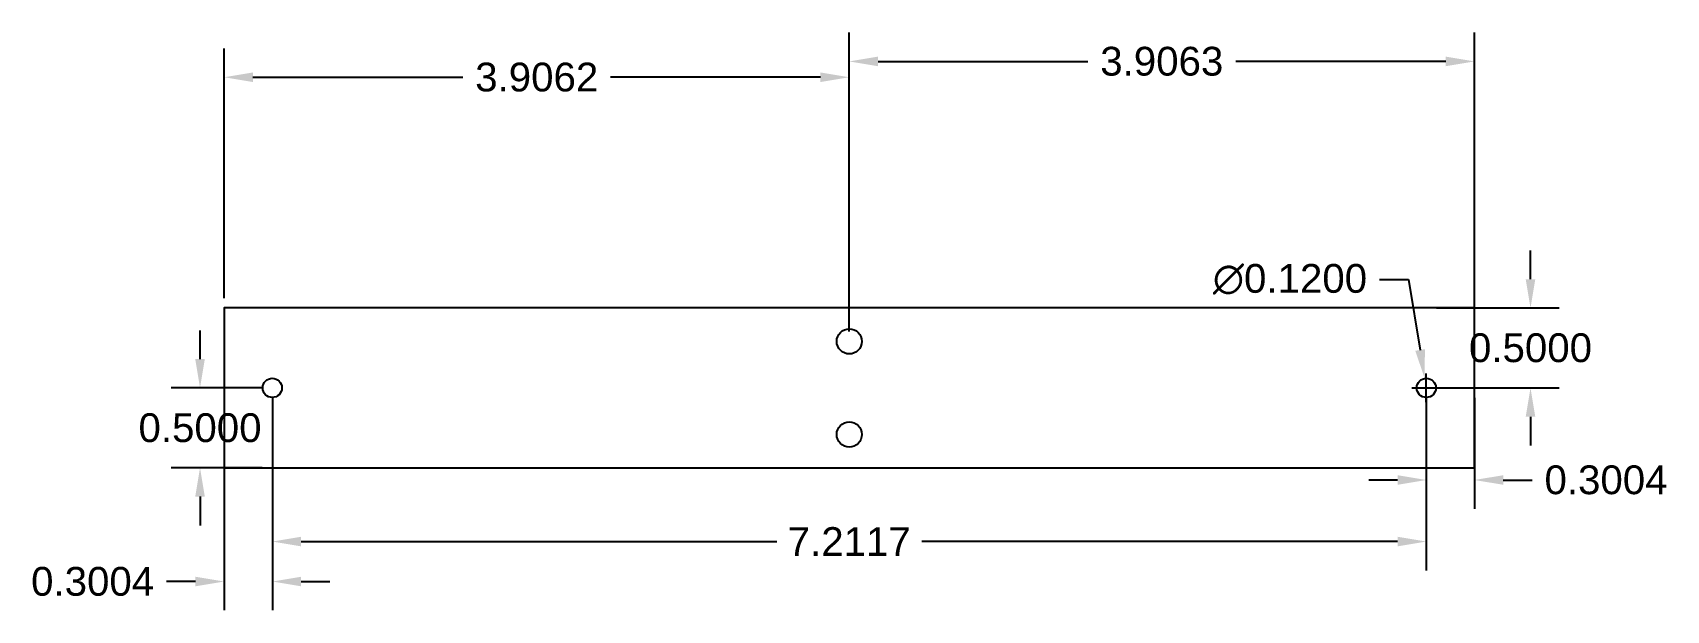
# Model space of a CAD drawing. Header units: inches. Extents: x 0.4 to 10.6, y 33.3 to 37.
import ezdxf

# ---------------------------------------------------------------- set-up
doc = ezdxf.new("R2010")
doc.units = ezdxf.units.IN
doc.header["$MEASUREMENT"] = 0
doc.layers.get('0').update_dxf_attribs({"color": 1})
doc.layers.add('dimensions', color=4, linetype='Continuous')
doc.styles.get("Standard").update_dxf_attribs({"font": 'Arial Regular.ttf'})
doc.dimstyles.get("Standard").update_dxf_attribs({"dimtxt": 0.18, "dimasz": 0.18, "dimexe": 0.18, "dimexo": 0.0625, "dimgap": 0.09, "dimtad": 0, "dimtih": 1, "dimtoh": 1, "dimdec": 4, "dimzin": 0, "dimdsep": 46, "dimtxsty": 'Standard', "dimcen": 0.09, "dimadec": 0, "dimazin": 0, "dimtfac": 1, "dimtdec": 4, "dimtofl": 0, "dimtmove": 0, "dimatfit": 3, "dimfxl": 1, "dimtolj": 1, "dimtzin": 0, "dimarcsym": 0})

# ---------------------------------------------------------------- blocks, each defined once
blk = doc.blocks.new('*D15')
at = {"layer": 'Defpoints', "color": 0, "transparency": 16777216}
for p in [(1.617, 36.679), (1.617, 35.236), (5.523, 35.027)]:
    blk.add_point(p, dxfattribs=at)
at = {"layer": 'dimensions', "color": 0, "lineweight": -2, "transparency": 16777216}
for p, q in [((1.617, 35.298), (1.617, 36.859)), ((5.523, 35.089), (5.523, 36.859)), ((1.797, 36.679), (3.109, 36.679)), ((5.343, 36.679), (4.031, 36.679))]:
    blk.add_line(p, q, dxfattribs=at)
at = {"layer": 'dimensions', "color": 0, "transparency": 16777216}
for points in [[(1.797, 36.709), (1.797, 36.649), (1.617, 36.679)], [(5.343, 36.709), (5.343, 36.649), (5.523, 36.679)]]:
    blk.add_solid(points, dxfattribs=at)
at = {"layer": 'dimensions', "color": 0, "transparency": 16777216, "insert": (3.57, 36.679), "char_height": 0.18, "attachment_point": 5}
blk.add_mtext('\\A1;3.9062', dxfattribs=at)
blk = doc.blocks.new('*D21')
at = {"layer": 'Defpoints', "color": 0, "transparency": 16777216}
for p in [(9.43, 36.778), (5.523, 35.027), (9.43, 35.027)]:
    blk.add_point(p, dxfattribs=at)
at = {"layer": 'dimensions', "color": 0, "lineweight": -2, "transparency": 16777216}
for p, q in [((5.523, 35.089), (5.523, 36.958)), ((9.43, 35.089), (9.43, 36.958)), ((5.703, 36.778), (7.014, 36.778)), ((9.25, 36.778), (7.939, 36.778))]:
    blk.add_line(p, q, dxfattribs=at)
at = {"layer": 'dimensions', "color": 0, "transparency": 16777216}
for points in [[(5.703, 36.808), (5.703, 36.748), (5.523, 36.778)], [(9.25, 36.808), (9.25, 36.748), (9.43, 36.778)]]:
    blk.add_solid(points, dxfattribs=at)
at = {"layer": 'dimensions', "color": 0, "transparency": 16777216, "insert": (7.476, 36.778), "char_height": 0.18, "attachment_point": 5}
blk.add_mtext('\\A1;3.9063', dxfattribs=at)
blk = doc.blocks.new('*D25')
at = {"layer": 'Defpoints', "color": 0, "transparency": 16777216}
for p in [(9.119, 34.795), (9.139, 34.677)]:
    blk.add_point(p, dxfattribs=at)
at = {"layer": 'dimensions', "color": 0, "lineweight": -2, "transparency": 16777216}
for p, q in [((8.837, 35.415), (9.017, 35.415)), ((9.017, 35.415), (9.09, 34.973)), ((9.129, 34.646), (9.129, 34.826)), ((9.039, 34.736), (9.219, 34.736))]:
    blk.add_line(p, q, dxfattribs=at)
at = {"layer": 'dimensions', "color": 0, "transparency": 16777216}
blk.add_solid([(9.12, 34.978), (9.06, 34.968), (9.119, 34.795)], dxfattribs=at)
at = {"layer": 'dimensions', "color": 0, "transparency": 16777216, "insert": (8.277, 35.415), "char_height": 0.18, "attachment_point": 5}
blk.add_mtext('\\A1;∅0.1200', dxfattribs=at)
blk = doc.blocks.new('*D26')
at = {"layer": 'Defpoints', "color": 0, "transparency": 16777216}
for p in [(1.918, 34.736), (9.129, 34.736), (9.129, 33.775)]:
    blk.add_point(p, dxfattribs=at)
at = {"layer": 'dimensions', "color": 0, "lineweight": -2, "transparency": 16777216}
for p, q in [((1.918, 34.673), (1.918, 33.595)), ((9.129, 34.673), (9.129, 33.595)), ((2.098, 33.775), (5.07, 33.775)), ((8.949, 33.775), (5.977, 33.775))]:
    blk.add_line(p, q, dxfattribs=at)
at = {"layer": 'dimensions', "color": 0, "transparency": 16777216}
for points in [[(2.098, 33.805), (2.098, 33.745), (1.918, 33.775)], [(8.949, 33.805), (8.949, 33.745), (9.129, 33.775)]]:
    blk.add_solid(points, dxfattribs=at)
at = {"layer": 'dimensions', "color": 0, "transparency": 16777216, "insert": (5.523, 33.775), "char_height": 0.18, "attachment_point": 5}
blk.add_mtext('\\A1;7.2117', dxfattribs=at)
blk = doc.blocks.new('*D28')
at = {"layer": 'Defpoints', "color": 0, "transparency": 16777216}
for p in [(1.617, 34.736), (1.918, 34.736), (1.617, 33.525)]:
    blk.add_point(p, dxfattribs=at)
at = {"layer": 'dimensions', "color": 0, "lineweight": -2, "transparency": 16777216}
for p, q in [((1.617, 34.673), (1.617, 33.345)), ((1.918, 34.673), (1.918, 33.345)), ((1.437, 33.525), (1.257, 33.525)), ((2.098, 33.525), (2.278, 33.525))]:
    blk.add_line(p, q, dxfattribs=at)
at = {"layer": 'dimensions', "color": 0, "transparency": 16777216}
for points in [[(1.437, 33.555), (1.437, 33.495), (1.617, 33.525)], [(2.098, 33.555), (2.098, 33.495), (1.918, 33.525)]]:
    blk.add_solid(points, dxfattribs=at)
at = {"layer": 'dimensions', "color": 0, "transparency": 16777216, "insert": (0.795, 33.525), "char_height": 0.18, "attachment_point": 5}
blk.add_mtext('\\A1;0.3004', dxfattribs=at)
blk = doc.blocks.new('*D29')
at = {"layer": 'Defpoints', "color": 0, "transparency": 16777216}
for p in [(9.129, 34.736), (9.43, 34.736), (9.43, 34.16)]:
    blk.add_point(p, dxfattribs=at)
at = {"layer": 'dimensions', "color": 0, "lineweight": -2, "transparency": 16777216}
for p, q in [((9.129, 34.673), (9.129, 33.98)), ((9.43, 34.673), (9.43, 33.98)), ((8.949, 34.16), (8.769, 34.16)), ((9.61, 34.16), (9.79, 34.16))]:
    blk.add_line(p, q, dxfattribs=at)
at = {"layer": 'dimensions', "color": 0, "transparency": 16777216}
for points in [[(8.949, 34.19), (8.949, 34.13), (9.129, 34.16)], [(9.61, 34.19), (9.61, 34.13), (9.43, 34.16)]]:
    blk.add_solid(points, dxfattribs=at)
at = {"layer": 'dimensions', "color": 0, "transparency": 16777216, "insert": (10.252, 34.16), "char_height": 0.18, "attachment_point": 5}
blk.add_mtext('\\A1;0.3004', dxfattribs=at)
blk = doc.blocks.new('*D30')
at = {"layer": 'Defpoints', "color": 0, "transparency": 16777216}
for p in [(1.918, 34.736), (1.466, 34.236), (1.918, 34.236)]:
    blk.add_point(p, dxfattribs=at)
at = {"layer": 'dimensions', "color": 0, "lineweight": -2, "transparency": 16777216}
for p, q in [((1.466, 34.916), (1.466, 35.096)), ((1.855, 34.736), (1.286, 34.736)), ((1.855, 34.236), (1.286, 34.236)), ((1.466, 34.056), (1.466, 33.876))]:
    blk.add_line(p, q, dxfattribs=at)
at = {"layer": 'dimensions', "color": 0, "transparency": 16777216}
for points in [[(1.436, 34.916), (1.496, 34.916), (1.466, 34.736)], [(1.436, 34.056), (1.496, 34.056), (1.466, 34.236)]]:
    blk.add_solid(points, dxfattribs=at)
at = {"layer": 'dimensions', "color": 0, "transparency": 16777216, "insert": (1.466, 34.486), "char_height": 0.18, "attachment_point": 5}
blk.add_mtext('\\A1;0.5000', dxfattribs=at)
blk = doc.blocks.new('*D31')
at = {"layer": 'Defpoints', "color": 0, "transparency": 16777216}
for p in [(9.129, 35.236), (9.78, 35.236), (9.129, 34.736)]:
    blk.add_point(p, dxfattribs=at)
at = {"layer": 'dimensions', "color": 0, "lineweight": -2, "transparency": 16777216}
for p, q in [((9.78, 35.416), (9.78, 35.596)), ((9.192, 35.236), (9.96, 35.236)), ((9.192, 34.736), (9.96, 34.736)), ((9.78, 34.556), (9.78, 34.376))]:
    blk.add_line(p, q, dxfattribs=at)
at = {"layer": 'dimensions', "color": 0, "transparency": 16777216}
for points in [[(9.75, 35.416), (9.81, 35.416), (9.78, 35.236)], [(9.75, 34.556), (9.81, 34.556), (9.78, 34.736)]]:
    blk.add_solid(points, dxfattribs=at)
at = {"layer": 'dimensions', "color": 0, "transparency": 16777216, "insert": (9.78, 34.986), "char_height": 0.18, "attachment_point": 5}
blk.add_mtext('\\A1;0.5000', dxfattribs=at)

msp = doc.modelspace()

# ---------------------------------------------------------------- linework, layer by layer
msp.add_lwpolyline([(1.61712, 34.23586), (9.42962, 34.23586), (9.42962, 35.23586), (1.61712, 35.23586)], close=True)
for centre, radius in [((5.52337, 35.0269), 0.07874), ((1.91753, 34.7359), 0.06), ((9.12918, 34.73586), 0.06), ((5.52338, 34.44484), 0.07874)]:
    msp.add_circle(centre, radius)

# ---------------------------------------------------------------- dimensions: what is measured, and where the dimension line sits
at = {"layer": 'dimensions'}
for base, p1, p2, picture, middle in [((9.42962, 36.777907), (5.523367, 35.0269), (9.42962, 35.0269), '*D21', (7.476494, 36.777907)), ((1.61712, 36.679405), (5.523367, 35.0269), (1.61712, 35.235858), '*D15', (3.570244, 36.679405)), ((1.61712, 33.52472), (1.91753, 34.7359), (1.61712, 34.73583), '*D28', (0.79509, 33.52472)), ((9.129182, 33.775136), (1.917525, 34.735901), (9.129182, 34.735857), '*D26', (5.523354, 33.775136)), ((9.42962, 34.15964), (9.12918, 34.73586), (9.42962, 34.73586), '*D29', (10.25165, 34.15964))]:
    dim = msp.add_linear_dim(base=base, p1=p1, p2=p2, dimstyle='Standard', dxfattribs=at)
    dim.commit()
    dim.dimension.update_dxf_attribs({"geometry": picture, "text_midpoint": middle})
dim = msp.add_diameter_dim_2p(p1=(9.13897, 34.67666), p2=(9.11939, 34.79505), dimstyle='Standard', dxfattribs=at)
dim.commit()
dim.dimension.update_dxf_attribs({"geometry": '*D25', "text_midpoint": (8.27658, 35.41495), "dimtype": 163})
for base, p1, p2, picture, middle in [((9.77961, 35.23586), (9.12918, 34.73586), (9.12918, 35.23586), '*D31', (9.77961, 34.98586)), ((1.46577, 34.23586), (1.91753, 34.7359), (1.91753, 34.23586), '*D30', (1.46577, 34.48588))]:
    dim = msp.add_linear_dim(base=base, p1=p1, p2=p2, angle=90, dimstyle='Standard', dxfattribs=at)
    dim.commit()
    dim.dimension.update_dxf_attribs({"geometry": picture, "text_midpoint": middle})

doc.saveas('drawing.dxf')
